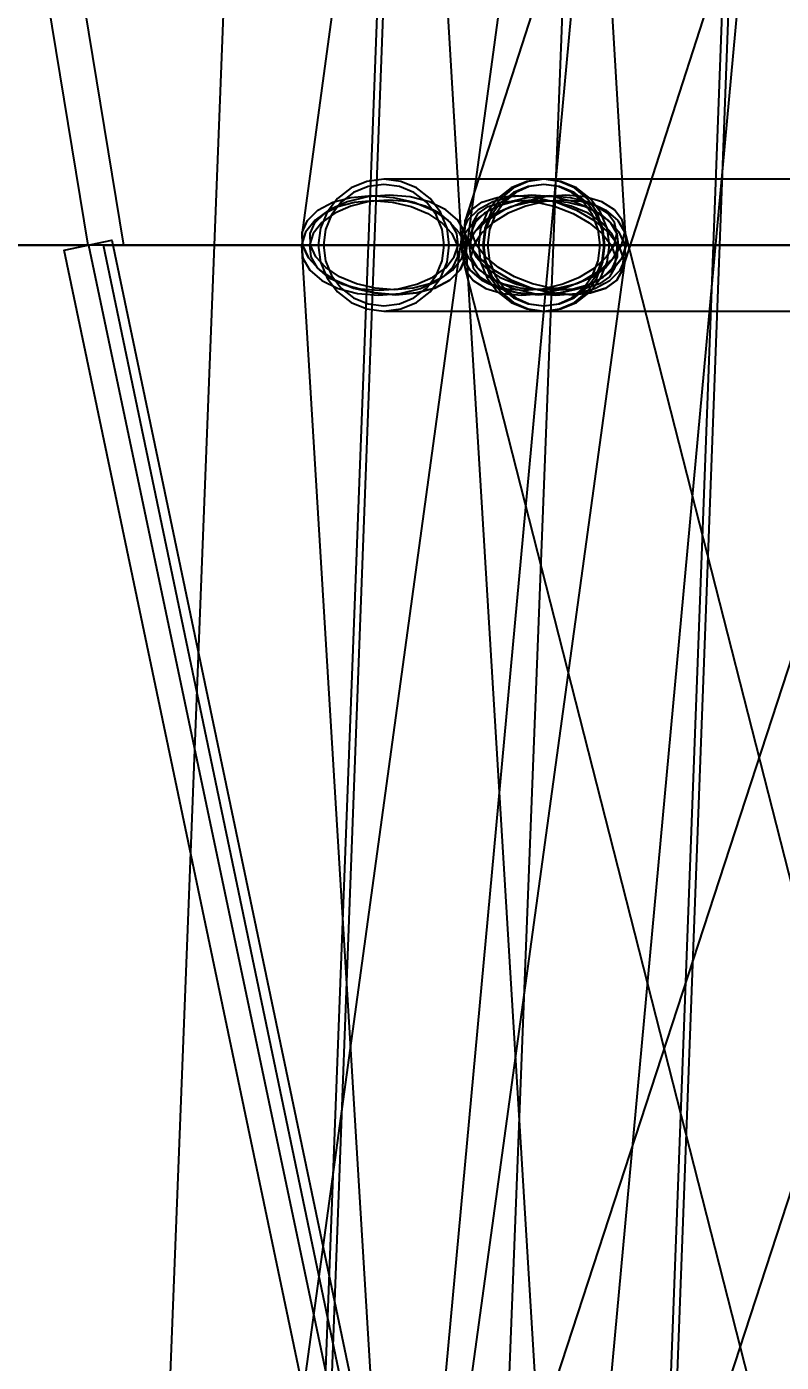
# Model space of a CAD drawing. Header units: millimetres. Extents: x -123812 to 252100, y -3000 to 639000.
# Drawn here: x -15542 to -13222, y 351562 to 355672 of the extents above; entities that cross this region are included whole.
import ezdxf

# ---------------------------------------------------------------- set-up
doc = ezdxf.new("R2010")
doc.units = ezdxf.units.MM
for name, color, linetype, lineweight in [('D-STR-DECK', 7, 'Continuous', 25), ('D-STR-DIM', 7, 'Continuous', 13), ('D-STR-STRC', 7, 'Continuous', 25)]:
    doc.layers.add(name, color=color, linetype=linetype, lineweight=lineweight)
doc.styles.add('OpenSansCondensed-Light', font='OpenSansCondensed-Light.ttf')
doc.styles.add('TOWER_UNICODE', font='Arial Unicode.ttf')
doc.dimstyles.new('EZDXF', dxfattribs={"dimtxt": 0.25, "dimasz": 0.175, "dimexe": 0.375, "dimexo": 0.125, "dimgap": 0.1, "dimtad": 1, "dimlfac": 100, "dimzin": 12, "dimdsep": 46, "dimtxsty": 'OpenSansCondensed-Light', "dimblk": 'ARCHTICK', "dimcen": 2.5, "dimazin": 3, "dimtfac": 0.5, "dimtmove": 2, "dimatfit": 3})

# ---------------------------------------------------------------- blocks, each defined once
blk = doc.blocks.new('_ARCHTICK')
at = {"color": 0, "linetype": 'BYBLOCK', "const_width": 0.15}
blk.add_lwpolyline([(-0.5, -0.5), (0.5, 0.5)], dxfattribs=at)

msp = doc.modelspace()

# ---------------------------------------------------------------- linework, layer by layer
at = {"layer": 'D-STR-DECK'}
for points in [[(-17834.4, 355000), (-20506.1, 369000), (-20435.4, 371000), (-17483.6, 371000), (-17544.5, 369000), (-15244.4, 355000)], [(-17834.4, 355000), (-20506.1, 369000), (-20435.4, 371000), (-17483.6, 371000), (-17544.5, 369000), (-15244.4, 355000)], [(-15354, 355000), (-17654.1, 369000), (-17593.2, 371000), (-14360, 371000), (-14410, 369000), (-12520.8, 355000)], [(-15354, 355000), (-17654.1, 369000), (-17593.2, 371000), (-14360, 371000), (-14410, 369000), (-12520.8, 355000)], [(-16577.8, 350000), (-17792.3, 355000), (-15352.2, 355000), (-14300.9, 350000)], [(-16577.8, 350000), (-17792.3, 355000), (-15352.2, 355000), (-14300.9, 350000)], [(-11235.1, 334984.6), (-15427.4, 354984.6), (-15280.6, 355015.4), (-11088.3, 335015.4)], [(-11235.1, 334984.6), (-15427.4, 354984.6), (-15280.6, 355015.4), (-11088.3, 335015.4)], [(-14261.9, 350000), (-15306.8, 355000), (-12622.1, 355000), (-11757.8, 350000)], [(-14261.9, 350000), (-15306.8, 355000), (-12622.1, 355000), (-11757.8, 350000)]]:
    msp.add_lwpolyline(points, close=True, dxfattribs=at)
at = {"layer": 'D-STR-STRC'}
for points in [[(-12088.6, 375023), (-14393, 350023), (-14384.4, 350014.2), (-14359.1, 350004.5), (-14318.9, 349994.5), (-14266.6, 349984.9), (-14205.5, 349976.3), (-14140.1, 349969.3), (-14074.6, 349964.4), (-14013.6, 349961.9), (-13961.2, 349962), (-13921, 349964.8), (-13895.8, 349969.9), (-13887.1, 349977), (-11582.7, 374977)], [(-12583.1, 360076.2), (-14194.5, 355076.2), (-14196.4, 355039.4), (-14181.6, 355000), (-14151.2, 354960.6), (-14107.2, 354923.8), (-14052.7, 354892.2), (-13991.3, 354868), (-13927.3, 354852.8), (-13865, 354847.6), (-13808.6, 354852.8), (-13762, 354868), (-13728.3, 354892.2), (-13710, 354923.8), (-12098.6, 359923.8)], [(-14015.3, 360039.4), (-14695.3, 355039.4), (-14694.2, 355000), (-14676.2, 354960.6), (-14642.3, 354923.8), (-14595, 354892.2), (-14537.4, 354868), (-14473.5, 354852.8), (-14407.6, 354847.6), (-14344.2, 354852.8), (-14287.6, 354868), (-14241.8, 354892.2), (-14209.7, 354923.8), (-14193.6, 354960.6), (-13513.6, 359960.6)], [(-14503.2, 360000), (-14205.5, 355000), (-14201, 354960.6), (-14179.6, 354923.8), (-14142.7, 354892.2), (-14092.8, 354868), (-14033.4, 354852.8), (-13968.4, 354847.6), (-13902.3, 354852.8), (-13839.6, 354868), (-13784.6, 354892.2), (-13741.1, 354923.8), (-13711.9, 354960.6), (-13699.1, 355000), (-13996.8, 360000)], [(-12509.3, 355203.2), (-13952.3, 355203.2), (-14000.9, 355196.3), (-14046.1, 355176), (-14085, 355143.7), (-14114.8, 355101.6), (-14133.6, 355052.6), (-14140, 355000), (-14133.6, 354947.4), (-14114.8, 354898.4), (-14085, 354856.3), (-14046.1, 354824), (-14000.9, 354803.7), (-13952.3, 354796.8), (-12509.3, 354796.8)], [(-12509.3, 355203.2), (-13952.3, 355203.2), (-14000.9, 355196.3), (-14046.1, 355176), (-14085, 355143.7), (-14114.8, 355101.6), (-14133.6, 355052.6), (-14140, 355000), (-14133.6, 354947.4), (-14114.8, 354898.4), (-14085, 354856.3), (-14046.1, 354824), (-14000.9, 354803.7), (-13952.3, 354796.8), (-12509.3, 354796.8)], [(-14388.1, 349960.2), (-13701.5, 354960.2), (-13702.4, 355000), (-13720.4, 355039.8), (-13754.2, 355076.9), (-13801.4, 355108.7), (-13859, 355133.1), (-13922.9, 355148.5), (-13988.8, 355153.7), (-14052.2, 355148.5), (-14108.8, 355133.1), (-14154.7, 355108.7), (-14186.9, 355076.9), (-14203, 355039.8), (-14889.7, 350039.8)], [(-13886.9, 350000), (-14191.3, 355000), (-14195.7, 355039.8), (-14217.1, 355076.9), (-14254, 355108.7), (-14303.8, 355133.1), (-14363.3, 355148.5), (-14428.3, 355153.7), (-14494.3, 355148.5), (-14557, 355133.1), (-14612, 355108.7), (-14655.6, 355076.9), (-14684.8, 355039.8), (-14697.6, 355000), (-14393.3, 350000)], [(-13898, 349923.1), (-12267.2, 354923.1), (-12265.2, 354960.2), (-12279.8, 355000), (-12310.1, 355039.8), (-12353.9, 355076.9), (-12408.4, 355108.7), (-12469.7, 355133.1), (-12533.7, 355148.5), (-12596, 355153.7), (-12652.4, 355148.5), (-12699.1, 355133.1), (-12732.8, 355108.7), (-12751.3, 355076.9), (-14382.2, 350076.9)], [(-12436.5, 350076.9), (-13711.1, 355076.9), (-13735.1, 355108.7), (-13773.9, 355133.1), (-13824.8, 355148.5), (-13884.5, 355153.7), (-13948.7, 355148.5), (-14013.2, 355133.1), (-14073.5, 355108.7), (-14125.6, 355076.9), (-14165.9, 355039.8), (-14191.6, 355000), (-14201, 354960.2), (-14193.4, 354923.1), (-12918.8, 349923.1)]]:
    msp.add_lwpolyline(points, dxfattribs=at)
for points in [[(-14965.8, 355000), (-13923.1, 355000), (-13729.1, 360000), (-14770.9, 360000)], [(-14493, 355000), (-13411.5, 355000), (-13224.8, 360000), (-14304.1, 360000)], [(-14473.6, 355000), (-13430.9, 355000), (-13243.6, 360000), (-14285.3, 360000)], [(-14645.9, 355000), (-14639, 354947.4), (-14618.9, 354898.4), (-14586.9, 354856.3), (-14545.2, 354824), (-14496.6, 354803.7), (-14444.4, 354796.8), (-13952.3, 354796.8), (-13900.1, 354803.7), (-13851.5, 354824), (-13809.8, 354856.3), (-13777.8, 354898.4), (-13757.7, 354947.4), (-13750.8, 355000), (-13757.7, 355052.6), (-13777.8, 355101.6), (-13809.8, 355143.7), (-13851.5, 355176), (-13900.1, 355196.3), (-13952.3, 355203.2), (-14444.4, 355203.2), (-14496.6, 355196.3), (-14545.2, 355176), (-14586.9, 355143.7), (-14618.9, 355101.6), (-14639, 355052.6)], [(-14645.9, 355000), (-14639, 354947.4), (-14618.9, 354898.4), (-14586.9, 354856.3), (-14545.2, 354824), (-14496.6, 354803.7), (-14444.4, 354796.8), (-14392.3, 354803.7), (-14343.7, 354824), (-14302, 354856.3), (-14270, 354898.4), (-14249.8, 354947.4), (-14243, 355000), (-14249.8, 355052.6), (-14270, 355101.6), (-14302, 355143.7), (-14343.7, 355176), (-14392.3, 355196.3), (-14444.4, 355203.2), (-14496.6, 355196.3), (-14545.2, 355176), (-14586.9, 355143.7), (-14618.9, 355101.6), (-14639, 355052.6)], [(-14645.9, 355000), (-14639, 354947.4), (-14618.9, 354898.4), (-14586.9, 354856.3), (-14545.2, 354824), (-14496.6, 354803.7), (-14444.4, 354796.8), (-13952.3, 354796.8), (-13900.1, 354803.7), (-13851.5, 354824), (-13809.8, 354856.3), (-13777.8, 354898.4), (-13757.7, 354947.4), (-13750.8, 355000), (-13757.7, 355052.6), (-13777.8, 355101.6), (-13809.8, 355143.7), (-13851.5, 355176), (-13900.1, 355196.3), (-13952.3, 355203.2), (-14444.4, 355203.2), (-14496.6, 355196.3), (-14545.2, 355176), (-14586.9, 355143.7), (-14618.9, 355101.6), (-14639, 355052.6)], [(-14645.9, 355000), (-14639, 354947.4), (-14618.9, 354898.4), (-14586.9, 354856.3), (-14545.2, 354824), (-14496.6, 354803.7), (-14444.4, 354796.8), (-14392.3, 354803.7), (-14343.7, 354824), (-14302, 354856.3), (-14270, 354898.4), (-14249.8, 354947.4), (-14243, 355000), (-14249.8, 355052.6), (-14270, 355101.6), (-14302, 355143.7), (-14343.7, 355176), (-14392.3, 355196.3), (-14444.4, 355203.2), (-14496.6, 355196.3), (-14545.2, 355176), (-14586.9, 355143.7), (-14618.9, 355101.6), (-14639, 355052.6)], [(-14153.7, 355000), (-14146.9, 354947.4), (-14126.7, 354898.4), (-14094.7, 354856.3), (-14053, 354824), (-14004.4, 354803.7), (-13952.3, 354796.8), (-13900.1, 354803.7), (-13851.5, 354824), (-13809.8, 354856.3), (-13777.8, 354898.4), (-13757.7, 354947.4), (-13750.8, 355000), (-13757.7, 355052.6), (-13777.8, 355101.6), (-13809.8, 355143.7), (-13851.5, 355176), (-13900.1, 355196.3), (-13952.3, 355203.2), (-14004.4, 355196.3), (-14053, 355176), (-14094.7, 355143.7), (-14126.7, 355101.6), (-14146.9, 355052.6)], [(-14153.7, 355000), (-14146.9, 354947.4), (-14126.7, 354898.4), (-14094.7, 354856.3), (-14053, 354824), (-14004.4, 354803.7), (-13952.3, 354796.8), (-13900.1, 354803.7), (-13851.5, 354824), (-13809.8, 354856.3), (-13777.8, 354898.4), (-13757.7, 354947.4), (-13750.8, 355000), (-13757.7, 355052.6), (-13777.8, 355101.6), (-13809.8, 355143.7), (-13851.5, 355176), (-13900.1, 355196.3), (-13952.3, 355203.2), (-14004.4, 355196.3), (-14053, 355176), (-14094.7, 355143.7), (-14126.7, 355101.6), (-14146.9, 355052.6)], [(-14140, 355000), (-14133.6, 354947.4), (-14114.8, 354898.4), (-14085, 354856.3), (-14046.1, 354824), (-14000.9, 354803.7), (-13952.3, 354796.8), (-13903.7, 354803.7), (-13858.4, 354824), (-13819.5, 354856.3), (-13789.7, 354898.4), (-13770.9, 354947.4), (-13764.5, 355000), (-13770.9, 355052.6), (-13789.7, 355101.6), (-13819.5, 355143.7), (-13858.4, 355176), (-13903.7, 355196.3), (-13952.3, 355203.2), (-14000.9, 355196.3), (-14046.1, 355176), (-14085, 355143.7), (-14114.8, 355101.6), (-14133.6, 355052.6)], [(-14140, 355000), (-14133.6, 354947.4), (-14114.8, 354898.4), (-14085, 354856.3), (-14046.1, 354824), (-14000.9, 354803.7), (-13952.3, 354796.8), (-13903.7, 354803.7), (-13858.4, 354824), (-13819.5, 354856.3), (-13789.7, 354898.4), (-13770.9, 354947.4), (-13764.5, 355000), (-13770.9, 355052.6), (-13789.7, 355101.6), (-13819.5, 355143.7), (-13858.4, 355176), (-13903.7, 355196.3), (-13952.3, 355203.2), (-14000.9, 355196.3), (-14046.1, 355176), (-14085, 355143.7), (-14114.8, 355101.6), (-14133.6, 355052.6)], [(-14697.6, 355000), (-14693.2, 354960.2), (-14671.8, 354923.1), (-14634.9, 354891.3), (-14585.1, 354866.9), (-14525.6, 354851.5), (-14460.6, 354846.3), (-14394.6, 354851.5), (-14331.9, 354866.9), (-14276.9, 354891.3), (-14233.3, 354923.1), (-14204.1, 354960.2), (-14191.3, 355000), (-14195.7, 355039.8), (-14217.1, 355076.9), (-14254, 355108.7), (-14303.8, 355133.1), (-14363.3, 355148.5), (-14428.3, 355153.7), (-14494.3, 355148.5), (-14557, 355133.1), (-14612, 355108.7), (-14655.6, 355076.9), (-14684.8, 355039.8)], [(-14194.7, 355000), (-14193.6, 354960.6), (-14209.7, 354923.8), (-14241.8, 354892.2), (-14287.6, 354868), (-14344.2, 354852.8), (-14407.6, 354847.6), (-14473.5, 354852.8), (-14537.4, 354868), (-14595, 354892.2), (-14642.3, 354923.8), (-14676.2, 354960.6), (-14694.2, 355000), (-14695.3, 355039.4), (-14679.2, 355076.2), (-14647.1, 355107.8), (-14601.2, 355132), (-14544.7, 355147.2), (-14481.3, 355152.4), (-14415.4, 355147.2), (-14351.5, 355132), (-14293.9, 355107.8), (-14246.5, 355076.2), (-14212.7, 355039.4)], [(-14630, 355000), (-14623.7, 354951.5), (-14605.2, 354906.4), (-14575.7, 354867.6), (-14537.2, 354837.9), (-14492.5, 354819.2), (-14444.4, 354812.8), (-14396.4, 354819.2), (-14351.6, 354837.9), (-14313.2, 354867.6), (-14283.7, 354906.4), (-14265.2, 354951.5), (-14258.8, 355000), (-14265.2, 355048.5), (-14283.7, 355093.6), (-14313.2, 355132.4), (-14351.6, 355162.1), (-14396.4, 355180.8), (-14444.4, 355187.2), (-14492.5, 355180.8), (-14537.2, 355162.1), (-14575.7, 355132.4), (-14605.2, 355093.6), (-14623.7, 355048.5)], [(-14630, 355000), (-14623.7, 354951.5), (-14605.2, 354906.4), (-14575.7, 354867.6), (-14537.2, 354837.9), (-14492.5, 354819.2), (-14444.4, 354812.8), (-14396.4, 354819.2), (-14351.6, 354837.9), (-14313.2, 354867.6), (-14283.7, 354906.4), (-14265.2, 354951.5), (-14258.8, 355000), (-14265.2, 355048.5), (-14283.7, 355093.6), (-14313.2, 355132.4), (-14351.6, 355162.1), (-14396.4, 355180.8), (-14444.4, 355187.2), (-14492.5, 355180.8), (-14537.2, 355162.1), (-14575.7, 355132.4), (-14605.2, 355093.6), (-14623.7, 355048.5)], [(-13699.1, 355000), (-13711.9, 354960.6), (-13741.1, 354923.8), (-13784.6, 354892.2), (-13839.6, 354868), (-13902.3, 354852.8), (-13968.4, 354847.6), (-14033.4, 354852.8), (-14092.8, 354868), (-14142.7, 354892.2), (-14179.6, 354923.8), (-14201, 354960.6), (-14205.5, 355000), (-14192.7, 355039.4), (-14163.5, 355076.2), (-14119.9, 355107.8), (-14064.9, 355132), (-14002.2, 355147.2), (-13936.1, 355152.4), (-13871.1, 355147.2), (-13811.7, 355132), (-13761.8, 355107.8), (-13724.9, 355076.2), (-13703.5, 355039.4)], [(-14202.1, 355000), (-14184.1, 354960.2), (-14150.4, 354923.1), (-14103.1, 354891.3), (-14045.5, 354866.9), (-13981.6, 354851.5), (-13915.7, 354846.3), (-13852.3, 354851.5), (-13795.7, 354866.9), (-13749.8, 354891.3), (-13717.6, 354923.1), (-13701.5, 354960.2), (-13702.4, 355000), (-13720.4, 355039.8), (-13754.2, 355076.9), (-13801.4, 355108.7), (-13859, 355133.1), (-13922.9, 355148.5), (-13988.8, 355153.7), (-14052.2, 355148.5), (-14108.8, 355133.1), (-14154.7, 355108.7), (-14186.9, 355076.9), (-14203, 355039.8)], [(-14191.6, 355000), (-14201, 354960.2), (-14193.4, 354923.1), (-14169.4, 354891.3), (-14130.6, 354866.9), (-14079.7, 354851.5), (-14020.1, 354846.3), (-13955.8, 354851.5), (-13891.3, 354866.9), (-13831, 354891.3), (-13778.9, 354923.1), (-13738.7, 354960.2), (-13713, 355000), (-13703.6, 355039.8), (-13711.1, 355076.9), (-13735.1, 355108.7), (-13773.9, 355133.1), (-13824.8, 355148.5), (-13884.5, 355153.7), (-13948.7, 355148.5), (-14013.2, 355133.1), (-14073.5, 355108.7), (-14125.6, 355076.9), (-14165.9, 355039.8)], [(-13722.9, 355000), (-13708.1, 354960.6), (-13710, 354923.8), (-13728.3, 354892.2), (-13762, 354868), (-13808.6, 354852.8), (-13865, 354847.6), (-13927.3, 354852.8), (-13991.3, 354868), (-14052.7, 354892.2), (-14107.2, 354923.8), (-14151.2, 354960.6), (-14181.6, 355000), (-14196.4, 355039.4), (-14194.5, 355076.2), (-14176.2, 355107.8), (-14142.6, 355132), (-14096, 355147.2), (-14039.6, 355152.4), (-13977.2, 355147.2), (-13913.2, 355132), (-13851.8, 355107.8), (-13797.3, 355076.2), (-13753.3, 355039.4)], [(-14137.9, 355000), (-14131.5, 354951.5), (-14113, 354906.4), (-14083.5, 354867.6), (-14045.1, 354837.9), (-14000.3, 354819.2), (-13952.3, 354812.8), (-13904.2, 354819.2), (-13859.5, 354837.9), (-13821, 354867.6), (-13791.5, 354906.4), (-13773, 354951.5), (-13766.7, 355000), (-13773, 355048.5), (-13791.5, 355093.6), (-13821, 355132.4), (-13859.5, 355162.1), (-13904.2, 355180.8), (-13952.3, 355187.2), (-14000.3, 355180.8), (-14045.1, 355162.1), (-14083.5, 355132.4), (-14113, 355093.6), (-14131.5, 355048.5)], [(-14137.9, 355000), (-14131.5, 354951.5), (-14113, 354906.4), (-14083.5, 354867.6), (-14045.1, 354837.9), (-14000.3, 354819.2), (-13952.3, 354812.8), (-13904.2, 354819.2), (-13859.5, 354837.9), (-13821, 354867.6), (-13791.5, 354906.4), (-13773, 354951.5), (-13766.7, 355000), (-13773, 355048.5), (-13791.5, 355093.6), (-13821, 355132.4), (-13859.5, 355162.1), (-13904.2, 355180.8), (-13952.3, 355187.2), (-14000.3, 355180.8), (-14045.1, 355162.1), (-14083.5, 355132.4), (-14113, 355093.6), (-14131.5, 355048.5)], [(-14125.2, 355000), (-14119.3, 354951.5), (-14102, 354906.4), (-14074.6, 354867.6), (-14038.7, 354837.9), (-13997, 354819.2), (-13952.3, 354812.8), (-13907.5, 354819.2), (-13865.8, 354837.9), (-13830, 354867.6), (-13802.5, 354906.4), (-13785.2, 354951.5), (-13779.3, 355000), (-13785.2, 355048.5), (-13802.5, 355093.6), (-13830, 355132.4), (-13865.8, 355162.1), (-13907.5, 355180.8), (-13952.3, 355187.2), (-13997, 355180.8), (-14038.7, 355162.1), (-14074.6, 355132.4), (-14102, 355093.6), (-14119.3, 355048.5)], [(-14125.2, 355000), (-14119.3, 354951.5), (-14102, 354906.4), (-14074.6, 354867.6), (-14038.7, 354837.9), (-13997, 354819.2), (-13952.3, 354812.8), (-13907.5, 354819.2), (-13865.8, 354837.9), (-13830, 354867.6), (-13802.5, 354906.4), (-13785.2, 354951.5), (-13779.3, 355000), (-13785.2, 355048.5), (-13802.5, 355093.6), (-13830, 355132.4), (-13865.8, 355162.1), (-13907.5, 355180.8), (-13952.3, 355187.2), (-13997, 355180.8), (-14038.7, 355162.1), (-14074.6, 355132.4), (-14102, 355093.6), (-14119.3, 355048.5)], [(-14672.7, 355000), (-14668.7, 354964.1), (-14649.4, 354930.7), (-14616.2, 354902), (-14571.2, 354880), (-14517.6, 354866.1), (-14459, 354861.4), (-14399.5, 354866.1), (-14343, 354880), (-14293.4, 354902), (-14254.1, 354930.7), (-14227.7, 354964.1), (-14216.2, 355000), (-14220.2, 355035.9), (-14239.5, 355069.3), (-14272.7, 355098), (-14317.7, 355120), (-14371.3, 355133.9), (-14429.8, 355138.6), (-14489.4, 355133.9), (-14545.9, 355120), (-14595.5, 355098), (-14634.8, 355069.3), (-14661.2, 355035.9)], [(-14219.2, 355000), (-14218.3, 354964.4), (-14232.8, 354931.3), (-14261.7, 354902.8), (-14303.1, 354881), (-14354.1, 354867.3), (-14411.2, 354862.6), (-14470.6, 354867.3), (-14528.3, 354881), (-14580.2, 354902.8), (-14622.9, 354931.3), (-14653.4, 354964.4), (-14669.6, 355000), (-14670.6, 355035.6), (-14656.1, 355068.7), (-14627.2, 355097.2), (-14585.8, 355119), (-14534.8, 355132.7), (-14477.7, 355137.4), (-14418.2, 355132.7), (-14360.6, 355119), (-14308.7, 355097.2), (-14266, 355068.7), (-14235.5, 355035.6)], [(-13724, 355000), (-13735.5, 354964.4), (-13761.8, 354931.3), (-13801.1, 354902.8), (-13850.7, 354881), (-13907.2, 354867.3), (-13966.8, 354862.6), (-14025.4, 354867.3), (-14079, 354881), (-14124, 354902.8), (-14157.2, 354931.3), (-14176.5, 354964.4), (-14180.5, 355000), (-14169, 355035.6), (-14142.7, 355068.7), (-14103.4, 355097.2), (-14053.8, 355119), (-13997.3, 355132.7), (-13937.7, 355137.4), (-13879.1, 355132.7), (-13825.5, 355119), (-13780.6, 355097.2), (-13747.3, 355068.7), (-13728, 355035.6)], [(-14177.5, 355000), (-14161.3, 354964.1), (-14130.9, 354930.7), (-14088.2, 354902), (-14036.4, 354880), (-13978.7, 354866.1), (-13919.3, 354861.4), (-13862.2, 354866.1), (-13811.1, 354880), (-13769.7, 354902), (-13740.7, 354930.7), (-13726.2, 354964.1), (-13727, 355000), (-13743.2, 355035.9), (-13773.7, 355069.3), (-13816.3, 355098), (-13868.2, 355120), (-13925.8, 355133.9), (-13985.2, 355138.6), (-14042.4, 355133.9), (-14093.4, 355120), (-14134.8, 355098), (-14163.8, 355069.3), (-14178.3, 355035.9)], [(-14168, 355000), (-14176.5, 354964.1), (-14169.7, 354930.7), (-14148, 354902), (-14113.1, 354880), (-14067.1, 354866.1), (-14013.4, 354861.4), (-13955.5, 354866.1), (-13897.3, 354880), (-13842.9, 354902), (-13796, 354930.7), (-13759.7, 354964.1), (-13736.5, 355000), (-13728.1, 355035.9), (-13734.9, 355069.3), (-13756.5, 355098), (-13791.4, 355120), (-13837.4, 355133.9), (-13891.1, 355138.6), (-13949.1, 355133.9), (-14007.2, 355120), (-14061.6, 355098), (-14108.5, 355069.3), (-14144.8, 355035.9)], [(-13745.5, 355000), (-13732.2, 354964.4), (-13733.8, 354931.3), (-13750.4, 354902.8), (-13780.7, 354881), (-13822.7, 354867.3), (-13873.5, 354862.6), (-13929.8, 354867.3), (-13987.5, 354881), (-14042.8, 354902.8), (-14092, 354931.3), (-14131.6, 354964.4), (-14159, 355000), (-14172.4, 355035.6), (-14170.7, 355068.7), (-14154.1, 355097.2), (-14123.8, 355119), (-14081.8, 355132.7), (-14031, 355137.4), (-13974.8, 355132.7), (-13917, 355119), (-13861.7, 355097.2), (-13812.5, 355068.7), (-13772.9, 355035.6)], [(-15160.7, 350000), (-14117.1, 350000), (-13923.1, 355000), (-14965.8, 355000)], [(-13923.1, 355000), (-13940.9, 355000), (-13992.9, 355000), (-14075.8, 355000), (-14183.8, 355000), (-14309.5, 355000), (-14444.4, 355000), (-14579.4, 355000), (-14705.1, 355000), (-14813.1, 355000), (-14895.9, 355000), (-14948, 355000), (-14965.8, 355000), (-14948, 355000), (-14895.9, 355000), (-14813.1, 355000), (-14705.1, 355000), (-14579.4, 355000), (-14444.4, 355000), (-14309.5, 355000), (-14183.8, 355000), (-14075.8, 355000), (-13992.9, 355000), (-13940.9, 355000)], [(-13923.1, 355000), (-13940.9, 355000), (-13992.9, 355000), (-14075.8, 355000), (-14183.8, 355000), (-14309.5, 355000), (-14444.4, 355000), (-14579.4, 355000), (-14705.1, 355000), (-14813.1, 355000), (-14895.9, 355000), (-14948, 355000), (-14965.8, 355000), (-14948, 355000), (-14895.9, 355000), (-14813.1, 355000), (-14705.1, 355000), (-14579.4, 355000), (-14444.4, 355000), (-14309.5, 355000), (-14183.8, 355000), (-14075.8, 355000), (-13992.9, 355000), (-13940.9, 355000)], [(-13972, 355000), (-13988.1, 355000), (-14035.3, 355000), (-14110.4, 355000), (-14208.2, 355000), (-14322.2, 355000), (-14444.4, 355000), (-14566.7, 355000), (-14680.7, 355000), (-14778.5, 355000), (-14853.6, 355000), (-14900.8, 355000), (-14916.9, 355000), (-14900.8, 355000), (-14853.6, 355000), (-14778.5, 355000), (-14680.7, 355000), (-14566.7, 355000), (-14444.4, 355000), (-14322.2, 355000), (-14208.2, 355000), (-14110.4, 355000), (-14035.3, 355000), (-13988.1, 355000)], [(-13972, 355000), (-13988.1, 355000), (-14035.3, 355000), (-14110.4, 355000), (-14208.2, 355000), (-14322.2, 355000), (-14444.4, 355000), (-14566.7, 355000), (-14680.7, 355000), (-14778.5, 355000), (-14853.6, 355000), (-14900.8, 355000), (-14916.9, 355000), (-14900.8, 355000), (-14853.6, 355000), (-14778.5, 355000), (-14680.7, 355000), (-14566.7, 355000), (-14444.4, 355000), (-14322.2, 355000), (-14208.2, 355000), (-14110.4, 355000), (-14035.3, 355000), (-13988.1, 355000)], [(-14682, 350000), (-13598.2, 350000), (-13411.5, 355000), (-14493, 355000)], [(-14661.9, 350000), (-13618.3, 350000), (-13430.9, 355000), (-14473.6, 355000)], [(-13411.5, 355000), (-13429.9, 355000), (-13483.9, 355000), (-13569.9, 355000), (-13681.9, 355000), (-13812.3, 355000), (-13952.3, 355000), (-14092.2, 355000), (-14222.6, 355000), (-14334.6, 355000), (-14420.6, 355000), (-14474.6, 355000), (-14493, 355000), (-14474.6, 355000), (-14420.6, 355000), (-14334.6, 355000), (-14222.6, 355000), (-14092.2, 355000), (-13952.3, 355000), (-13812.3, 355000), (-13681.9, 355000), (-13569.9, 355000), (-13483.9, 355000), (-13429.9, 355000)], [(-13430.9, 355000), (-13448.7, 355000), (-13500.8, 355000), (-13583.6, 355000), (-13691.6, 355000), (-13817.3, 355000), (-13952.3, 355000), (-14087.2, 355000), (-14212.9, 355000), (-14320.9, 355000), (-14403.8, 355000), (-14455.8, 355000), (-14473.6, 355000), (-14455.8, 355000), (-14403.8, 355000), (-14320.9, 355000), (-14212.9, 355000), (-14087.2, 355000), (-13952.3, 355000), (-13817.3, 355000), (-13691.6, 355000), (-13583.6, 355000), (-13500.8, 355000), (-13448.7, 355000)], [(-13430.9, 355000), (-13448.7, 355000), (-13500.8, 355000), (-13583.6, 355000), (-13691.6, 355000), (-13817.3, 355000), (-13952.3, 355000), (-14087.2, 355000), (-14212.9, 355000), (-14320.9, 355000), (-14403.8, 355000), (-14455.8, 355000), (-14473.6, 355000), (-14455.8, 355000), (-14403.8, 355000), (-14320.9, 355000), (-14212.9, 355000), (-14087.2, 355000), (-13952.3, 355000), (-13817.3, 355000), (-13691.6, 355000), (-13583.6, 355000), (-13500.8, 355000), (-13448.7, 355000)], [(-13479.8, 355000), (-13495.9, 355000), (-13543.1, 355000), (-13618.2, 355000), (-13716, 355000), (-13830, 355000), (-13952.3, 355000), (-14074.5, 355000), (-14188.5, 355000), (-14286.3, 355000), (-14361.4, 355000), (-14408.6, 355000), (-14424.7, 355000), (-14408.6, 355000), (-14361.4, 355000), (-14286.3, 355000), (-14188.5, 355000), (-14074.5, 355000), (-13952.3, 355000), (-13830, 355000), (-13716, 355000), (-13618.2, 355000), (-13543.1, 355000), (-13495.9, 355000)], [(-13479.8, 355000), (-13495.9, 355000), (-13543.1, 355000), (-13618.2, 355000), (-13716, 355000), (-13830, 355000), (-13952.3, 355000), (-14074.5, 355000), (-14188.5, 355000), (-14286.3, 355000), (-14361.4, 355000), (-14408.6, 355000), (-14424.7, 355000), (-14408.6, 355000), (-14361.4, 355000), (-14286.3, 355000), (-14188.5, 355000), (-14074.5, 355000), (-13952.3, 355000), (-13830, 355000), (-13716, 355000), (-13618.2, 355000), (-13543.1, 355000), (-13495.9, 355000)]]:
    msp.add_lwpolyline(points, close=True, dxfattribs=at)

# ---------------------------------------------------------------- dimensions: what is measured, and where the dimension line sits
at = {"layer": 'D-STR-DIM'}
msp.add_linear_dim(base=(-112000, 0), p1=(0, 0), p2=(0, 634000), angle=90, dimstyle='EZDXF', override={"dimtxt": 8400, "dimasz": 3750, "dimexe": 2100, "dimexo": 1800, "dimgap": 2100, "dimtad": 1, "dimdec": 0, "dimlfac": 1, "dimlunit": 2, "dimtxsty": 'TOWER_UNICODE', "dimclrd": 7, "dimclre": 7, "dimclrt": 7}, dxfattribs=at).render()

doc.saveas('drawing.dxf')
